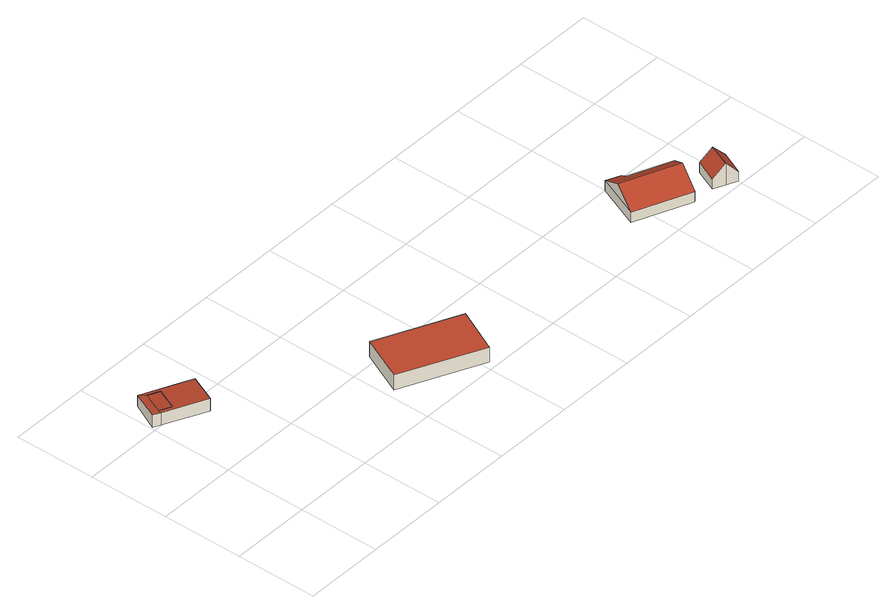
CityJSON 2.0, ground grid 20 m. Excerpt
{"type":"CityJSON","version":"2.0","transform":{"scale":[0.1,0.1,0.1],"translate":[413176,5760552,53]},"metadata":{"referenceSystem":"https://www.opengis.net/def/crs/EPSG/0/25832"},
"CityObjects":{
"building1":{"type":"Building","attributes":{"Gemeindeschluessel":"05515000","Geometrietyp2DReferenz":"3000","function":"31001_2460","roofType":"2100","measuredHeight":3.21},"geometry":[{"type":"Solid","lod":"2","boundaries":[[[[0,1,2,3]],[[4,5,1,0]],[[6,7,5,4]],[[3,2,7,6]],[[4,0,3,6]],[[1,5,7,2]]]],"semantics":{"surfaces":[{"type":"WallSurface"},{"type":"RoofSurface"},{"type":"GroundSurface"}],"values":[[0,0,0,0,1,2]]}}]},
"building2":{"type":"Building","attributes":{"Gemeindeschluessel":"05515000","Geometrietyp2DReferenz":"3000","function":"51009_1610"},"children":["building2-1","building2-2"]},
"building2-1":{"type":"BuildingPart","attributes":{"roofType":"2100","measuredHeight":3.3},"parents":["building2"],"geometry":[{"type":"Solid","lod":"2","boundaries":[[[[8,9,10,11]],[[3,12,13,0]],[[11,10,14,15]],[[3,0,8,11,15]],[[9,13,12,14,10]],[[9,8,0,13]],[[14,12,3,15]]]],"semantics":{"surfaces":[{"type":"WallSurface"},{"type":"RoofSurface"},{"type":"GroundSurface"},{"type":"ClosureSurface"}],"values":[[0,0,0,1,2,3,3]]}}]},
"building2-2":{"type":"BuildingPart","attributes":{"roofType":"2100","measuredHeight":3.29},"parents":["building2"],"geometry":[{"type":"Solid","lod":"2","boundaries":[[[[6,16,12,3]],[[17,18,16,6]],[[19,0,13,18,17]],[[20,21,9,8]],[[22,23,21,20]],[[15,14,23,22]],[[20,8,19,17,6,3,15,22]],[[12,16,18,13,9,21,23,14]],[[12,14,15,3]],[[0,19,8]],[[9,13,0,8]]]],"semantics":{"surfaces":[{"type":"WallSurface"},{"type":"RoofSurface"},{"type":"GroundSurface"},{"type":"ClosureSurface"}],"values":[[0,0,0,0,0,0,1,2,3,0,3]]}}]},
"building3":{"type":"Building","attributes":{"Gemeindeschluessel":"05515000","Geometrietyp2DReferenz":"3000","function":"31001_1000","roofType":"1000","measuredHeight":3.91},"geometry":[{"type":"Solid","lod":"2","boundaries":[[[[24,25,26,27]],[[28,29,25,24]],[[30,31,29,28]],[[27,26,31,30]],[[28,24,27,30]],[[25,29,31,26]]]],"semantics":{"surfaces":[{"type":"WallSurface"},{"type":"RoofSurface"},{"type":"GroundSurface"}],"values":[[0,0,0,0,1,2]]}}]},
"building4":{"type":"Building","attributes":{"Gemeindeschluessel":"05515000","Geometrietyp2DReferenz":"3000","function":"31001_1000","roofType":"5000","measuredHeight":5.97},"address":[{"country":"Germany","locality":"Münster","thoroughfareNumber":"81","thoroughfareName":"Lauheider Straße"}],"geometry":[{"type":"Solid","lod":"2","boundaries":[[[[32,33,34,35]],[[36,37,33,32]],[[38,39,37,36]],[[40,41,39,38]],[[42,43,41,40]],[[44,45,43,42]],[[46,47,45,44]],[[35,34,47,46]],[[42,48,49,35,46,44]],[[40,38,36,32,49,48]],[[40,48,42]],[[35,49,32]],[[33,37,39,41,43,45,47,34]]]],"semantics":{"surfaces":[{"type":"WallSurface"},{"type":"RoofSurface"},{"type":"GroundSurface"}],"values":[[0,0,0,0,0,0,0,0,1,1,0,0,2]]}}]},
"building5":{"type":"Building","attributes":{"Gemeindeschluessel":"05515000","Geometrietyp2DReferenz":"3000","function":"31001_2460","roofType":"2100","measuredHeight":5.65},"geometry":[{"type":"Solid","lod":"2","boundaries":[[[[50,51,52,53]],[[54,55,51,50]],[[56,57,55,54]],[[53,52,57,56]],[[54,50,53,56]],[[51,55,57,52]]]],"semantics":{"surfaces":[{"type":"WallSurface"},{"type":"RoofSurface"},{"type":"GroundSurface"}],"values":[[0,0,0,0,1,2]]}}]},
"building6":{"type":"Building","attributes":{"Gemeindeschluessel":"05515000","Geometrietyp2DReferenz":"3000","function":"51009_1611","roofType":"2100","measuredHeight":5.65},"geometry":[{"type":"Solid","lod":"2","boundaries":[[[[58,59,57,56]],[[60,61,59,58]],[[53,52,61,60]],[[56,57,52,53]],[[60,58,56,53]],[[59,61,52,57]]]],"semantics":{"surfaces":[{"type":"WallSurface"},{"type":"RoofSurface"},{"type":"GroundSurface"}],"values":[[0,0,0,0,1,2]]}}]}
},
"vertices":[
[51,464,35],[51,464,7],[26,410,7],[26,410,39],[78,451,35],[78,451,7],[53,397,39],[53,397,7],
[38,479,35],[38,479,6],[5,410,6],[5,410,39],[26,410,6],[51,464,6],[22,402,6],[22,402,39],
[53,397,6],[78,451,36],[78,451,6],[51,464,36],[156,424,35],[156,424,6],[124,355,39],[124,355,6],
[420,109,47],[420,109,8],[617,17,8],[617,17,47],[471,218,47],[471,218,8],[669,127,47],[669,127,8],
[1195,196,38],[1195,196,12],[1150,88,12],[1150,88,38],[1230,181,38],[1230,181,12],[1222,162,51],[1222,162,12],[1325,119,51],[1325,119,12],[1288,31,38],[1288,31,12],[1286,32,38],[1286,32,12],[1286,31,38],[1286,31,12],[1311,85,72],[1172,142,72],
[1341,29,39],[1341,29,13],[1369,17,13],[1369,17,70],[1365,85,39],[1365,85,13],[1393,73,70],[1393,73,13],
[1420,61,39],[1420,61,13],[1396,5,39],[1396,5,13]
]}
